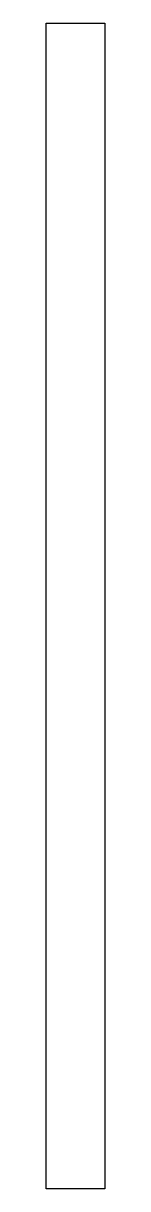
# Model space of a CAD drawing. Extents: x 348.5 to 353.5, y 997.5 to 1097.
import ezdxf

# ---------------------------------------------------------------- set-up
doc = ezdxf.new("R2010")
doc.units = 0

msp = doc.modelspace()

# ---------------------------------------------------------------- linework, layer by layer
for p, q in [((348.5, 997.5), (348.5, 1097)), ((348.5, 1097), (353.5, 1097)), ((353.5, 1097), (353.5, 997.5)), ((353.5, 997.5), (348.5, 997.5))]:
    msp.add_line(p, q)

doc.saveas('drawing.dxf')
